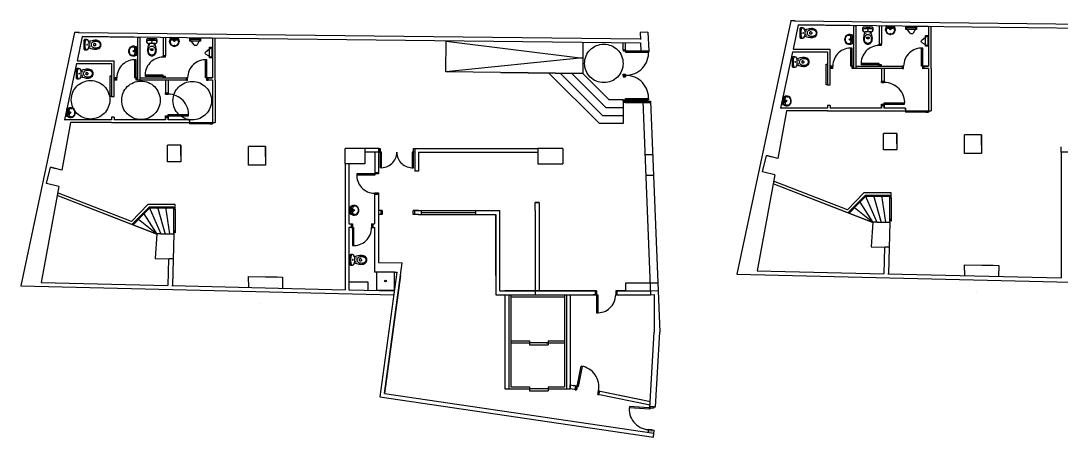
# Model space of a CAD drawing. Header units: millimetres. Extents: x 7 to 259, y -45 to 103.
# Drawn here: x 213.54 to 218.61, y 88.51 to 90.54 of the extents above; entities that cross this region are included whole.
import ezdxf

# ---------------------------------------------------------------- set-up
doc = ezdxf.new("R2010")
doc.units = ezdxf.units.MM
doc.linetypes.add('CENTRO', pattern=[50.8, 31.75, -6.35, 6.35, -6.35])
for name, color, linetype in [('eixos centradors', 40, 'CENTRO'), ('estructura', 5, 'Continuous'), ('OFICINES', 6, 'Continuous'), ('portes', 4, 'Continuous')]:
    doc.layers.add(name, color=color, linetype=linetype)

# ---------------------------------------------------------------- blocks, each defined once
blk = doc.blocks.new('VI-IN')
for p, q in [((-0.048, -0.423), (-0.048, -0.403)), ((0, -0.04), (-0.011, -0.04)), ((0, -0.04), (0.011, -0.04)), ((0.048, -0.423), (0.048, -0.403))]:
    blk.add_line(p, q)
blk.add_lwpolyline([(-0.163, -0.358, -0.0164), (-0.122, -0.18, -0.014244), (-0.146, -0.175, -0.379899), (-0.203, -0.112), (-0.203, -0.04, -0.414214), (-0.163, 0), (0, 0), (0.163, 0, -0.414214), (0.203, -0.04), (0.203, -0.112, -0.379899), (0.146, -0.175, -0.014244), (0.122, -0.18, -0.0164), (0.163, -0.358, -0.034533), (0.175, -0.44, -0.180901), (0.118, -0.613, -0.210568), (0, -0.665, -0.210568), (-0.118, -0.613, -0.180901), (-0.175, -0.44, -0.034533)], format="xyb", close=True)
for centre, radius in [((-0.08, -0.24), 0.0075), ((0, -0.122), 0.0135), ((0, -0.122), 0.0135), ((0.08, -0.24), 0.0075)]:
    blk.add_circle(centre, radius)
for centre, radius, start, end in [((-0.139, -0.089), 0.04, 96.2719, 180), ((-0.14, -0.096), 0.04, 96.2141, 169.7572), ((0, -1.201), 1.154, 90.0008, 97.203), ((0, -1.197), 1.157, 90.0008, 97.1409), ((0.112, -0.468), 0.25, 152.5973, 168.3805), ((0, 1.219), 1.404, 264.9986, 270), ((-0.007, -0.406), 0.116, 96.2419, 152.5973), ((-0.033, -0.403), 0.015, 96.6492, 180), ((0, -0.686), 0.3, 90, 96.6492), ((0, -0.47), 0.18, 90, 96.2419), ((0, -1.197), 1.157, 82.8591, 89.9992), ((0, -1.201), 1.154, 82.797, 89.9992), ((0, 1.219), 1.404, 270, 275.0014), ((0, -0.47), 0.18, 83.7581, 90), ((0, -0.686), 0.3, 83.3508, 90), ((0.007, -0.406), 0.116, 27.4027, 83.7581), ((0.033, -0.403), 0.015, 0, 83.3508), ((-0.112, -0.468), 0.25, 11.6195, 27.4027), ((0.139, -0.089), 0.04, 0, 83.7281), ((0.14, -0.096), 0.04, 10.2428, 83.7859), ((0.079, -0.461), 0.216, 168.3805, 209.1161), ((0, -0.505), 0.126, 209.1161, 270), ((-0.018, -0.423), 0.03, 180, 233.1301), ((0, -0.399), 0.06, 233.1301, 270), ((0, -0.399), 0.06, 270, 306.8699), ((0, -0.505), 0.126, 270, 330.8839), ((0.018, -0.423), 0.03, 306.8699, 0), ((-0.079, -0.461), 0.216, 330.8839, 11.6195)]:
    blk.add_arc(centre, radius, start, end)
blk = doc.blocks.new('Vic-WC')
at = {"xscale": -1}
blk.add_blockref('VI-IN', (0, 0), dxfattribs=at)

msp = doc.modelspace()

# ---------------------------------------------------------------- linework, layer by layer
at = {"color": 6}
for p, q in [((217.7632, 90.5175), (217.781, 90.5175)), ((217.7632, 90.5175), (217.7987, 90.5175)), ((217.7712, 90.5061), (217.7693, 90.5061)), ((217.781, 90.5151), (217.7695, 90.5151)), ((217.781, 90.5061), (217.7712, 90.5061)), ((217.781, 90.5151), (217.7924, 90.5151)), ((217.781, 90.5061), (217.7907, 90.5061)), ((217.7907, 90.5061), (217.7926, 90.5061)), ((214.2727, 90.4606), (214.2904, 90.4606)), ((214.2727, 90.4606), (214.3081, 90.4606)), ((214.2806, 90.4492), (214.2788, 90.4492)), ((214.2904, 90.4582), (214.2789, 90.4582)), ((214.2904, 90.4492), (214.2806, 90.4492)), ((214.2904, 90.4582), (214.3019, 90.4582)), ((214.2904, 90.4492), (214.3002, 90.4492)), ((214.3002, 90.4492), (214.302, 90.4492)), ((217.5879, 90.4612), (217.5879, 90.4631)), ((217.5879, 90.4514), (217.5879, 90.4612)), ((217.5879, 90.4514), (217.5879, 90.4417)), ((217.5879, 90.4417), (217.5879, 90.4398)), ((217.5969, 90.4514), (217.5969, 90.4629)), ((217.5969, 90.4514), (217.5969, 90.44)), ((217.5993, 90.4692), (217.5993, 90.4514)), ((217.5993, 90.4692), (217.5993, 90.4337)), ((214.0974, 90.4043), (214.0974, 90.4062)), ((214.0974, 90.3946), (214.0974, 90.4043)), ((214.0974, 90.3946), (214.0974, 90.3848)), ((214.0974, 90.3848), (214.0974, 90.3829)), ((214.1063, 90.3946), (214.1063, 90.406)), ((214.1063, 90.3946), (214.1063, 90.3831)), ((214.1088, 90.4123), (214.1088, 90.3946)), ((214.1088, 90.4123), (214.1088, 90.3768)), ((217.2556, 90.1348), (217.257, 90.1703)), ((217.2556, 90.1348), (217.2563, 90.1526)), ((217.2587, 90.1525), (217.2582, 90.141)), ((217.2587, 90.1525), (217.2592, 90.1639)), ((217.2673, 90.1423), (217.2672, 90.1405)), ((217.2677, 90.1521), (217.2673, 90.1423)), ((217.2677, 90.1521), (217.2681, 90.1619)), ((217.2681, 90.1619), (217.2681, 90.1637)), ((213.765, 90.078), (213.7664, 90.1134)), ((213.765, 90.078), (213.7657, 90.0957)), ((213.7681, 90.0956), (213.7677, 90.0841)), ((213.7681, 90.0956), (213.7686, 90.1071)), ((213.7767, 90.0855), (213.7766, 90.0836)), ((213.7771, 90.0952), (213.7767, 90.0855)), ((213.7771, 90.0952), (213.7775, 90.105)), ((213.7775, 90.105), (213.7776, 90.1069)), ((215.1473, 89.6025), (215.1488, 89.638)), ((215.1473, 89.6025), (215.1481, 89.6203)), ((215.1505, 89.6202), (215.15, 89.6087)), ((215.1505, 89.6202), (215.1509, 89.6316)), ((215.1594, 89.6198), (215.1598, 89.6296)), ((215.1598, 89.6296), (215.1599, 89.6314)), ((215.1594, 89.6198), (215.159, 89.61)), ((215.159, 89.61), (215.159, 89.6082))]:
    msp.add_line(p, q, dxfattribs=at)
for centre, radius in [((217.7725, 90.5102), 0.00161), ((217.781, 90.5014), 0.00322), ((217.781, 90.5014), 0.00211), ((217.781, 90.5107), 0.00161), ((217.7894, 90.5102), 0.00161), ((214.2819, 90.4534), 0.00161), ((214.2904, 90.4445), 0.00322), ((214.2904, 90.4445), 0.00211), ((214.2904, 90.4539), 0.00161), ((214.2988, 90.4534), 0.00161), ((217.5832, 90.4514), 0.00322), ((217.5832, 90.4514), 0.00211), ((217.5921, 90.4599), 0.00161), ((217.5921, 90.443), 0.00161), ((217.5926, 90.4514), 0.00161), ((214.0927, 90.3946), 0.00322), ((214.0927, 90.3946), 0.00211), ((214.1015, 90.403), 0.00161), ((214.1015, 90.3861), 0.00161), ((214.102, 90.3946), 0.00161), ((217.263, 90.1523), 0.00161), ((217.2632, 90.1438), 0.00161), ((217.2639, 90.1607), 0.00161), ((217.2724, 90.1519), 0.00322), ((217.2724, 90.1519), 0.00211), ((213.7725, 90.0954), 0.00161), ((213.7726, 90.087), 0.00161), ((213.7733, 90.1038), 0.00161), ((213.7818, 90.095), 0.00322), ((213.7818, 90.095), 0.00211), ((215.1548, 89.62), 0.00161), ((215.1557, 89.6284), 0.00161), ((215.1641, 89.6196), 0.00322), ((215.1641, 89.6196), 0.00211), ((215.155, 89.6115), 0.00161)]:
    msp.add_circle(centre, radius, dxfattribs=at)
for centre, radius, start, end in [((217.7646, 90.4969), 0.0382, 9.9338, 9.9338), ((217.5787, 90.4678), 0.0382, 279.9338, 279.9338), ((217.7798, 90.4981), 0.0226, 174.8129, 186.5806), ((217.7973, 90.4969), 0.0401, 171.9611, 175.3079), ((217.7796, 90.4986), 0.0225, 187.8325, 262.7669), ((217.7982, 90.4969), 0.041, 150.4514, 172.1359), ((217.7798, 90.4981), 0.0207, 174.8129, 186.5806), ((217.7973, 90.4969), 0.0382, 171.8597, 175.3079), ((217.7796, 90.4986), 0.0205, 187.8325, 262.7669), ((217.7785, 90.4987), 0.0194, 143.508, 169.4742), ((217.7721, 90.4949), 0.0122, 129.1375, 203.4893), ((217.7632, 90.5167), 0.000804, 90, 150.4514), ((217.7845, 90.4949), 0.0264, 135.309, 144.5281), ((217.7696, 90.4977), 0.00841, 92.1402, 128.2338), ((217.7695, 90.5098), 0.00533, 90, 135.309), ((217.7823, 90.4986), 0.0205, 277.2331, 352.1675), ((217.7823, 90.4986), 0.0225, 277.2331, 352.1675), ((217.7924, 90.5098), 0.00533, 44.691, 90), ((217.7923, 90.4977), 0.00841, 51.7662, 87.8598), ((217.7775, 90.4949), 0.0264, 35.4719, 44.691), ((217.7898, 90.4949), 0.0122, 336.5107, 50.8625), ((217.7987, 90.5167), 0.000804, 29.5486, 90), ((217.7834, 90.4987), 0.0194, 10.5258, 36.492), ((217.7637, 90.4969), 0.041, 7.8641, 29.5486), ((217.7646, 90.4969), 0.0382, 4.6921, 8.1403), ((217.7821, 90.4981), 0.0207, 353.4194, 5.1871), ((217.7646, 90.4969), 0.0401, 4.6921, 8.0389), ((217.7821, 90.4981), 0.0226, 353.4194, 5.1871), ((214.0881, 90.4109), 0.0382, 279.9338, 279.9338), ((214.274, 90.44), 0.0382, 9.9338, 9.9338), ((214.2893, 90.4412), 0.0226, 174.8129, 186.5806), ((214.3067, 90.44), 0.0401, 171.9611, 175.3079), ((214.289, 90.4417), 0.0225, 187.8325, 262.7669), ((214.3076, 90.44), 0.041, 150.4514, 172.1359), ((214.2893, 90.4412), 0.0207, 174.8129, 186.5806), ((214.3067, 90.44), 0.0382, 171.8597, 175.3079), ((214.289, 90.4417), 0.0205, 187.8325, 262.7669), ((214.288, 90.4419), 0.0194, 143.508, 169.4742), ((214.2815, 90.438), 0.0122, 129.1375, 203.4893), ((214.2727, 90.4598), 0.000804, 90, 150.4514), ((214.2939, 90.4381), 0.0264, 135.309, 144.5281), ((214.2791, 90.4408), 0.00841, 92.1402, 128.2338), ((214.2789, 90.4529), 0.00533, 90, 135.309), ((214.2917, 90.4417), 0.0205, 277.2331, 352.1675), ((214.2917, 90.4417), 0.0225, 277.2331, 352.1675), ((214.3019, 90.4529), 0.00533, 44.691, 90), ((214.3017, 90.4408), 0.00841, 51.7662, 87.8598), ((214.2869, 90.4381), 0.0264, 35.4719, 44.691), ((214.2992, 90.438), 0.0122, 336.5107, 50.8625), ((214.3081, 90.4598), 0.000804, 29.5486, 90), ((214.2928, 90.4419), 0.0194, 10.5258, 36.492), ((214.2731, 90.44), 0.041, 7.8641, 29.5486), ((214.274, 90.44), 0.0382, 4.6921, 8.1403), ((214.2915, 90.4412), 0.0207, 353.4194, 5.1871), ((214.274, 90.44), 0.0401, 4.6921, 8.0389), ((214.2915, 90.4412), 0.0226, 353.4194, 5.1871), ((217.5911, 90.4514), 0.0332, 172.7803, 180), ((217.5911, 90.4514), 0.0332, 180, 187.2197), ((217.5804, 90.4528), 0.0225, 97.8325, 172.7669), ((217.5804, 90.4501), 0.0225, 187.2331, 262.1675), ((217.5911, 90.4514), 0.0313, 172.7803, 187.2197), ((217.5804, 90.4528), 0.0205, 97.8325, 172.7669), ((217.5804, 90.4501), 0.0205, 187.2331, 262.1675), ((217.5767, 90.4603), 0.0122, 39.1375, 113.4893), ((217.5767, 90.4426), 0.0122, 246.5107, 320.8625), ((217.5799, 90.4526), 0.0226, 84.8129, 96.5806), ((217.5799, 90.4526), 0.0207, 84.8129, 96.5806), ((217.5787, 90.4351), 0.0382, 81.8597, 85.3079), ((217.5787, 90.4351), 0.0401, 81.9611, 85.3079), ((217.5806, 90.4539), 0.0194, 53.508, 79.4742), ((217.5806, 90.449), 0.0194, 280.5258, 306.492), ((217.5787, 90.4342), 0.041, 60.4514, 82.1359), ((217.5787, 90.4687), 0.041, 277.8641, 299.5486), ((217.5795, 90.4628), 0.00841, 2.1402, 38.2338), ((217.5795, 90.4401), 0.00841, 321.7662, 357.8598), ((217.5768, 90.4479), 0.0264, 45.309, 54.5281), ((217.5768, 90.4549), 0.0264, 305.4719, 314.691), ((217.5916, 90.4629), 0.00533, 0, 45.309), ((217.5916, 90.44), 0.00533, 314.691, 0), ((217.5985, 90.4692), 0.000804, 0, 60.4514), ((217.5985, 90.4337), 0.000804, 299.5486, 0), ((217.781, 90.5092), 0.0332, 262.7803, 270), ((217.781, 90.5092), 0.0313, 262.7803, 277.2197), ((217.781, 90.5092), 0.0332, 270, 277.2197), ((214.1005, 90.3946), 0.0332, 172.7803, 180), ((214.1005, 90.3946), 0.0332, 180, 187.2197), ((214.0898, 90.3959), 0.0225, 97.8325, 172.7669), ((214.0898, 90.3932), 0.0225, 187.2331, 262.1675), ((214.1005, 90.3946), 0.0313, 172.7803, 187.2197), ((214.0898, 90.3959), 0.0205, 97.8325, 172.7669), ((214.0898, 90.3932), 0.0205, 187.2331, 262.1675), ((214.0861, 90.4034), 0.0122, 39.1375, 113.4893), ((214.0894, 90.3957), 0.0226, 84.8129, 96.5806), ((214.0894, 90.3957), 0.0207, 84.8129, 96.5806), ((214.0881, 90.3782), 0.0382, 81.8597, 85.3079), ((214.0881, 90.3782), 0.0401, 81.9611, 85.3079), ((214.09, 90.397), 0.0194, 53.508, 79.4742), ((214.0881, 90.3773), 0.041, 60.4514, 82.1359), ((214.089, 90.4059), 0.00841, 2.1402, 38.2338), ((214.089, 90.3832), 0.00841, 321.7662, 357.8598), ((214.0862, 90.3911), 0.0264, 45.309, 54.5281), ((214.101, 90.406), 0.00533, 0, 45.309), ((214.101, 90.3831), 0.00533, 314.691, 0), ((214.108, 90.4123), 0.000804, 0, 60.4514), ((214.2904, 90.4524), 0.0332, 262.7803, 270), ((214.2904, 90.4524), 0.0313, 262.7803, 277.2197), ((214.2904, 90.4524), 0.0332, 270, 277.2197), ((217.5799, 90.4503), 0.0226, 263.4194, 275.1871), ((217.5799, 90.4503), 0.0207, 263.4194, 275.1871), ((217.5787, 90.4678), 0.0382, 274.6921, 278.1403), ((217.5787, 90.4678), 0.0401, 274.6921, 278.0389), ((214.0861, 90.3857), 0.0122, 246.5107, 320.8625), ((214.0894, 90.3934), 0.0226, 263.4194, 275.1871), ((214.0894, 90.3934), 0.0207, 263.4194, 275.1871), ((214.0881, 90.4109), 0.0382, 274.6921, 278.1403), ((214.0881, 90.4109), 0.0401, 274.6921, 278.0389), ((214.09, 90.3921), 0.0194, 280.5258, 306.492), ((214.0881, 90.4118), 0.041, 277.8641, 299.5486), ((214.0862, 90.3981), 0.0264, 305.4719, 314.691), ((214.108, 90.3768), 0.000804, 299.5486, 0), ((217.2763, 90.1354), 0.0382, 97.6416, 97.6416), ((217.2564, 90.1348), 0.000804, 177.7078, 238.1592), ((217.2776, 90.169), 0.041, 238.1592, 259.8437), ((217.2578, 90.1702), 0.000804, 117.2564, 177.7078), ((217.2762, 90.1345), 0.041, 95.5719, 117.2564), ((217.2636, 90.1408), 0.00533, 177.7078, 223.0168), ((217.2645, 90.1637), 0.00533, 132.3988, 177.7078), ((217.279, 90.1552), 0.0264, 223.0168, 232.2359), ((217.2787, 90.1481), 0.0264, 123.1796, 132.3988), ((217.2749, 90.1494), 0.0194, 231.2157, 257.182), ((217.2751, 90.1542), 0.0194, 98.2336, 124.1998), ((217.2756, 90.1404), 0.00841, 179.848, 215.9415), ((217.2765, 90.1631), 0.00841, 139.474, 175.5675), ((217.2785, 90.1428), 0.0122, 216.8453, 291.1971), ((217.2792, 90.1605), 0.0122, 64.2185, 138.5702), ((217.2776, 90.1681), 0.0401, 259.6689, 263.0156), ((217.2776, 90.1681), 0.0382, 259.5675, 263.0156), ((217.2763, 90.1354), 0.0401, 92.3999, 95.7467), ((217.2763, 90.1354), 0.0382, 92.3999, 95.848), ((217.2756, 90.1506), 0.0226, 262.5207, 274.2884), ((217.2756, 90.1506), 0.0207, 262.5207, 274.2884), ((217.2757, 90.1529), 0.0226, 81.1272, 92.8948), ((217.2757, 90.1529), 0.0207, 81.1272, 92.8948), ((217.2751, 90.1505), 0.0205, 275.5403, 350.4747), ((217.2751, 90.1505), 0.0225, 275.5403, 350.4747), ((217.2752, 90.1531), 0.0205, 4.9409, 79.8753), ((217.2752, 90.1531), 0.0225, 4.9409, 79.8753), ((217.2645, 90.1522), 0.0313, 350.4881, 4.9275), ((217.2645, 90.1522), 0.0332, 350.4881, 357.7078), ((217.2645, 90.1522), 0.0332, 357.7078, 4.9275), ((213.7857, 90.0785), 0.0382, 97.6416, 97.6416), ((213.7658, 90.0779), 0.000804, 177.7078, 238.1592), ((213.787, 90.1121), 0.041, 238.1592, 259.8437), ((213.7672, 90.1134), 0.000804, 117.2564, 177.7078), ((213.7856, 90.0776), 0.041, 95.5719, 117.2564), ((213.773, 90.0839), 0.00533, 177.7078, 223.0168), ((213.7739, 90.1068), 0.00533, 132.3988, 177.7078), ((213.7884, 90.0983), 0.0264, 223.0168, 232.2359), ((213.7881, 90.0913), 0.0264, 123.1796, 132.3988), ((213.7844, 90.0925), 0.0194, 231.2157, 257.182), ((213.7846, 90.0973), 0.0194, 98.2336, 124.1998), ((213.785, 90.0836), 0.00841, 179.848, 215.9415), ((213.7859, 90.1062), 0.00841, 139.474, 175.5675), ((213.788, 90.0859), 0.0122, 216.8453, 291.1971), ((213.7887, 90.1036), 0.0122, 64.2185, 138.5702), ((213.7857, 90.0785), 0.0401, 92.3999, 95.7467), ((213.7857, 90.0785), 0.0382, 92.3999, 95.848), ((213.7852, 90.096), 0.0226, 81.1272, 92.8948), ((213.7852, 90.096), 0.0207, 81.1272, 92.8948), ((213.7846, 90.0936), 0.0205, 275.5403, 350.4747), ((213.7846, 90.0936), 0.0225, 275.5403, 350.4747), ((213.7847, 90.0963), 0.0205, 4.9409, 79.8753), ((213.7847, 90.0963), 0.0225, 4.9409, 79.8753), ((213.774, 90.0954), 0.0313, 350.4881, 4.9275), ((213.774, 90.0954), 0.0332, 350.4881, 357.7078), ((213.774, 90.0954), 0.0332, 357.7078, 4.9275), ((213.787, 90.1112), 0.0401, 259.6689, 263.0156), ((213.787, 90.1112), 0.0382, 259.5675, 263.0156), ((213.7851, 90.0938), 0.0226, 262.5207, 274.2884), ((213.7851, 90.0938), 0.0207, 262.5207, 274.2884), ((215.168, 89.6031), 0.0382, 97.6416, 97.6416), ((215.1496, 89.6379), 0.000804, 117.2564, 177.7078), ((215.168, 89.6022), 0.041, 95.5719, 117.2564), ((215.1563, 89.6314), 0.00533, 132.3988, 177.7078), ((215.1705, 89.6158), 0.0264, 123.1796, 132.3988), ((215.1669, 89.6219), 0.0194, 98.2336, 124.1998), ((215.1683, 89.6308), 0.00841, 139.474, 175.5675), ((215.171, 89.6282), 0.0122, 64.2185, 138.5702), ((215.168, 89.6031), 0.0401, 92.3999, 95.7467), ((215.168, 89.6031), 0.0382, 92.3999, 95.848), ((215.1675, 89.6206), 0.0226, 81.1272, 92.8948), ((215.1675, 89.6206), 0.0207, 81.1272, 92.8948), ((215.167, 89.6208), 0.0205, 4.9409, 79.8753), ((215.167, 89.6208), 0.0225, 4.9409, 79.8753), ((215.1563, 89.6199), 0.0313, 350.4881, 4.9275), ((215.1563, 89.6199), 0.0332, 357.7078, 4.9275), ((215.1482, 89.6025), 0.000804, 177.7078, 238.1592), ((215.1694, 89.6367), 0.041, 238.1592, 259.8437), ((215.1553, 89.6085), 0.00533, 177.7078, 223.0168), ((215.1707, 89.6229), 0.0264, 223.0168, 232.2359), ((215.1667, 89.6171), 0.0194, 231.2157, 257.182), ((215.1674, 89.6081), 0.00841, 179.848, 215.9415), ((215.1703, 89.6105), 0.0122, 216.8453, 291.1971), ((215.1693, 89.6358), 0.0401, 259.6689, 263.0156), ((215.1693, 89.6358), 0.0382, 259.5675, 263.0156), ((215.1674, 89.6183), 0.0226, 262.5207, 274.2884), ((215.1674, 89.6183), 0.0207, 262.5207, 274.2884), ((215.1669, 89.6182), 0.0205, 275.5403, 350.4747), ((215.1669, 89.6182), 0.0225, 275.5403, 350.4747), ((215.1563, 89.6199), 0.0332, 350.4881, 357.7078)]:
    msp.add_arc(centre, radius, start, end, dxfattribs=at)
at = {"color": 6, "linetype": 'ByBlock'}
for p in [(217.7572, 90.4983), (217.7599, 90.4951), (217.7712, 90.5061), (217.7788, 90.5014), (217.7799, 90.5098), (217.782, 90.5119), (217.7831, 90.5014), (217.802, 90.4953), (217.8047, 90.4979), (214.2666, 90.4415), (214.2694, 90.4382), (214.2806, 90.4492), (214.2883, 90.4445), (214.2894, 90.453), (214.2914, 90.455), (214.2925, 90.4445), (214.3114, 90.4384), (214.3142, 90.4411), (217.5598, 90.4514), (217.5769, 90.4725), (217.5802, 90.4752), (217.5832, 90.4535), (217.5832, 90.4493), (217.5879, 90.4612), (217.5917, 90.4525), (217.5937, 90.4504), (217.781, 90.478), (214.0692, 90.3946), (214.0863, 90.4156), (214.0896, 90.4183), (214.0927, 90.3967), (214.0927, 90.3925), (214.0974, 90.4043), (214.1011, 90.3956), (214.1031, 90.3935), (214.2904, 90.4211), (217.5771, 90.4304), (217.5797, 90.4277), (214.0866, 90.3736), (214.0892, 90.3708), (217.262, 90.1534), (217.2639, 90.1512), (217.2673, 90.1423), (217.2723, 90.1498), (217.2724, 90.154), (217.2745, 90.128), (217.2768, 90.1755), (217.2779, 90.1307), (217.2793, 90.1726), (217.2958, 90.151), (213.7714, 90.0965), (213.7733, 90.0943), (213.7767, 90.0855), (213.7817, 90.0929), (213.7819, 90.0971), (213.7862, 90.1186), (213.7887, 90.1158), (213.8052, 90.0941), (213.7839, 90.0712), (213.7873, 90.0738), (215.1537, 89.6211), (215.1642, 89.6217), (215.1686, 89.6432), (215.1711, 89.6403), (215.1557, 89.6189), (215.159, 89.61), (215.164, 89.6175), (215.1663, 89.5957), (215.1696, 89.5984), (215.1876, 89.6187)]:
    msp.add_point(p, dxfattribs=at)
at = {"layer": 'eixos centradors'}
for centre in [(216.3839, 90.3347), (213.8816, 90.1576), (214.1272, 90.1551), (214.3773, 90.1533)]:
    msp.add_circle(centre, 0.0938, dxfattribs=at)
at = {"layer": 'estructura'}
for p, q in [((217.2948, 90.542), (217.0322, 89.3086)), ((217.3168, 90.5412), (217.2946, 90.5412)), ((217.3135, 90.5413), (220.0525, 90.5107)), ((213.8042, 90.4851), (213.5417, 89.2517)), ((213.8262, 90.4844), (213.8041, 90.4844)), ((213.8229, 90.4844), (216.5619, 90.4538)), ((216.599, 90.4862), (216.5607, 90.4847)), ((216.5607, 90.4847), (216.562, 90.4515)), ((216.599, 90.4862), (216.6026, 90.3951)), ((217.3318, 90.5223), (217.3065, 90.4033)), ((217.9668, 90.5152), (217.3318, 90.5223)), ((217.3318, 90.5223), (217.6006, 90.5193)), ((217.6006, 90.5193), (217.6131, 90.5193)), ((217.6006, 90.5193), (217.6006, 90.5193)), ((217.6006, 90.5193), (217.6131, 90.5193)), ((217.6006, 90.5193), (217.6006, 90.3092)), ((217.6131, 90.5193), (217.6131, 90.3092)), ((217.6131, 90.5192), (217.6131, 90.3217)), ((217.7256, 90.5179), (217.7256, 90.428)), ((217.7381, 90.5178), (217.7381, 90.428)), ((217.9054, 90.5159), (220.0533, 90.4919)), ((217.9668, 90.5152), (217.9668, 90.3217)), ((217.9793, 90.3092), (217.9793, 90.5151)), ((213.8413, 90.4655), (213.8159, 90.3465)), ((214.4763, 90.4583), (213.8413, 90.4655)), ((213.8413, 90.4655), (214.11, 90.4624)), ((214.11, 90.4624), (214.1225, 90.4624)), ((214.11, 90.4624), (214.11, 90.4624)), ((214.11, 90.4624), (214.1225, 90.4624)), ((214.11, 90.4624), (214.11, 90.2523)), ((214.1225, 90.4624), (214.1225, 90.2523)), ((214.1225, 90.4623), (214.1225, 90.2648)), ((214.235, 90.461), (214.235, 90.3711)), ((214.2475, 90.4609), (214.2475, 90.3711)), ((214.4149, 90.459), (216.5627, 90.435)), ((214.4763, 90.4583), (214.4763, 90.2648)), ((214.4888, 90.2523), (214.4888, 90.4582)), ((215.6143, 90.2933), (215.616, 90.4433)), ((215.616, 90.4433), (216.2818, 90.3609)), ((216.2818, 90.4366), (216.2818, 90.2859)), ((216.2818, 90.4359), (216.2818, 90.2859)), ((216.4776, 90.4014), (216.4776, 90.4337)), ((216.4901, 90.4014), (216.4901, 90.4336)), ((216.5627, 90.435), (216.5643, 90.3951)), ((216.4776, 90.4014), (216.4901, 90.4014)), ((216.5643, 90.3951), (216.6026, 90.3951)), ((217.3038, 90.3908), (217.2455, 90.1167)), ((217.3038, 90.3908), (217.4741, 90.3908)), ((217.3065, 90.4033), (217.4866, 90.4033)), ((217.4741, 90.3908), (217.4741, 90.2303)), ((217.4866, 90.2303), (217.4866, 90.4033)), ((213.8133, 90.334), (213.7549, 90.0598)), ((213.8133, 90.334), (213.9835, 90.334)), ((213.8159, 90.3465), (213.996, 90.3465)), ((213.9835, 90.334), (213.9835, 90.1734)), ((213.996, 90.1734), (213.996, 90.3465)), ((216.2818, 90.3612), (215.6143, 90.2933)), ((216.2818, 90.2859), (215.6143, 90.2933)), ((215.8824, 90.2903), (216.2818, 90.2859)), ((216.3627, 90.0414), (216.1151, 90.2877)), ((216.3787, 90.0801), (216.1706, 90.2871)), ((216.3947, 90.1189), (216.2262, 90.2865)), ((216.4107, 90.1576), (216.2818, 90.2859)), ((217.4943, 90.322), (217.4866, 90.322)), ((217.4943, 90.3092), (217.4866, 90.3092)), ((217.8455, 90.3092), (217.6006, 90.3092)), ((217.6131, 90.3217), (217.8455, 90.3217)), ((217.7506, 90.3092), (217.7381, 90.3092)), ((217.7381, 90.3092), (217.7381, 90.242)), ((217.7506, 90.3092), (217.7506, 90.242)), ((217.9456, 90.3217), (217.9668, 90.3217)), ((217.9668, 90.3217), (217.9456, 90.3217)), ((217.9668, 90.3092), (217.9456, 90.3092)), ((217.9668, 90.3092), (217.9668, 90.242)), ((217.9793, 90.3092), (217.9793, 90.1042)), ((214.0037, 90.2651), (213.996, 90.2651)), ((214.0037, 90.2523), (213.996, 90.2523)), ((214.355, 90.2523), (214.11, 90.2523)), ((214.1225, 90.2648), (214.355, 90.2648)), ((214.26, 90.2523), (214.2475, 90.2523)), ((214.2475, 90.2523), (214.2475, 90.1851)), ((214.26, 90.2523), (214.26, 90.1851)), ((214.455, 90.2648), (214.4763, 90.2648)), ((214.4763, 90.2648), (214.455, 90.2648)), ((214.4763, 90.2523), (214.455, 90.2523)), ((214.4763, 90.2523), (214.4763, 90.1851)), ((214.4888, 90.2523), (214.4888, 90.0473)), ((217.4741, 90.2303), (217.4866, 90.2303)), ((217.9668, 90.242), (217.9668, 90.1042)), ((214.4763, 90.1851), (214.4763, 90.0473)), ((213.9835, 90.1734), (213.996, 90.1734)), ((216.3833, 90.1301), (216.3833, 90.1301)), ((216.4776, 90.1576), (216.4107, 90.1576)), ((216.4776, 90.1576), (216.4776, 90.1189)), ((216.4776, 90.1514), (216.4901, 90.1514)), ((216.4776, 90.1514), (216.4776, 90.1451)), ((216.4901, 90.1451), (216.4776, 90.1451)), ((216.4901, 90.1514), (216.6122, 90.1514)), ((216.4901, 90.1451), (216.6122, 90.1451)), ((216.5738, 90.1514), (216.6109, 89.2081)), ((216.6122, 90.1514), (216.6565, 89.0258)), ((217.4741, 90.1303), (217.4741, 90.1167)), ((217.4866, 90.1303), (217.4741, 90.1303)), ((217.4866, 90.1303), (217.4866, 90.1167)), ((217.7381, 90.1357), (217.7381, 90.1167)), ((217.7381, 90.1167), (217.7381, 90.1357)), ((217.7381, 90.1295), (217.7506, 90.1295)), ((217.7506, 90.1167), (217.7506, 90.142)), ((217.7506, 90.1357), (217.7506, 90.1167)), ((214.2475, 90.0788), (214.2475, 90.0598)), ((214.2475, 90.0598), (214.2475, 90.0788)), ((214.26, 90.0598), (214.26, 90.0851)), ((214.26, 90.0788), (214.26, 90.0598)), ((216.4776, 90.0801), (216.3787, 90.0801)), ((216.4776, 90.1189), (216.3947, 90.1189)), ((216.4776, 90.1189), (216.4776, 90.0801)), ((216.4776, 90.0801), (216.4776, 90.0414)), ((217.2747, 90.1042), (217.2319, 89.8724)), ((217.2747, 90.1042), (217.2319, 89.8724)), ((217.4741, 90.1167), (217.2428, 90.1167)), ((217.4741, 90.1167), (217.2428, 90.1167)), ((217.4741, 90.1167), (217.2455, 90.1167)), ((217.4741, 90.1042), (217.2747, 90.1042)), ((217.4741, 90.1042), (217.9793, 90.1042)), ((217.7381, 90.1167), (217.4866, 90.1167)), ((217.8543, 90.1167), (217.7506, 90.1167)), ((217.8543, 90.1167), (217.8543, 90.1042)), ((213.7842, 90.0473), (213.7414, 89.8155)), ((213.7842, 90.0473), (213.7414, 89.8155)), ((213.9835, 90.0598), (213.7523, 90.0598)), ((213.9835, 90.0598), (213.7523, 90.0598)), ((213.9835, 90.0598), (213.7549, 90.0598)), ((213.9835, 90.0473), (213.7842, 90.0473)), ((213.9835, 90.0734), (213.9835, 90.0598)), ((213.996, 90.0734), (213.9835, 90.0734)), ((213.9835, 90.0473), (214.4888, 90.0473)), ((213.996, 90.0734), (213.996, 90.0598)), ((214.2475, 90.0598), (213.996, 90.0598)), ((214.2475, 90.0726), (214.26, 90.0726)), ((214.3638, 90.0598), (214.26, 90.0598)), ((214.3638, 90.0598), (214.3638, 90.0473)), ((216.4776, 90.0414), (216.3627, 90.0414)), ((217.8124, 89.993), (217.7474, 89.993)), ((217.7474, 89.913), (217.7474, 89.993)), ((217.8124, 89.943), (217.8124, 89.993)), ((217.8124, 89.993), (217.8124, 89.913)), ((217.8124, 89.9864), (217.8124, 89.913)), ((218.1424, 89.8964), (218.1424, 89.9864)), ((218.1756, 89.9864), (218.1424, 89.9864)), ((218.2256, 89.9864), (218.1756, 89.9864)), ((218.2256, 89.9864), (218.2251, 89.8964)), ((218.2256, 89.9364), (218.2256, 89.9864)), ((218.2256, 89.9864), (218.2256, 89.8964)), ((214.3219, 89.9361), (214.2569, 89.9361)), ((214.2569, 89.8561), (214.2569, 89.9361)), ((214.3219, 89.8861), (214.3219, 89.9361)), ((214.3219, 89.9361), (214.3219, 89.8561)), ((214.3219, 89.9296), (214.3219, 89.8561)), ((214.6519, 89.8396), (214.6519, 89.9296)), ((214.6851, 89.9296), (214.6519, 89.9296)), ((214.7351, 89.9296), (214.6851, 89.9296)), ((214.7351, 89.9296), (214.7345, 89.8396)), ((214.7351, 89.8796), (214.7351, 89.9296)), ((214.7351, 89.9296), (214.7351, 89.8396)), ((218.2256, 89.9364), (218.2256, 89.9364)), ((218.6135, 89.9025), (218.6135, 89.9278)), ((214.7351, 89.8796), (214.7351, 89.8796)), ((215.2871, 89.9206), (215.1231, 89.9206)), ((215.2182, 89.9206), (215.1231, 89.9206)), ((215.1231, 89.8709), (215.1231, 89.9206)), ((215.2182, 89.9206), (215.2182, 89.8709)), ((215.2182, 89.9206), (215.2182, 89.8456)), ((215.283, 89.9018), (215.2182, 89.9018)), ((215.2668, 89.9018), (215.2668, 89.8025)), ((215.2871, 89.9018), (215.2755, 89.9018)), ((215.2871, 89.9018), (215.2755, 89.9018)), ((215.2856, 89.9018), (215.2856, 89.8025)), ((215.2871, 89.9206), (215.2871, 89.9018)), ((215.2871, 89.9206), (215.2934, 89.9206)), ((215.2871, 89.9018), (215.2996, 89.9018)), ((215.4559, 89.9206), (216.0617, 89.9206)), ((215.4621, 89.9206), (215.4621, 89.8105)), ((215.4809, 89.9018), (216.0617, 89.9018)), ((215.4809, 89.9018), (215.4809, 89.8252)), ((215.4809, 89.9018), (215.4809, 89.8093)), ((216.1842, 89.9206), (216.0617, 89.9206)), ((216.0617, 89.9206), (216.0617, 89.8456)), ((216.1842, 89.9206), (216.1842, 89.8706)), ((216.1842, 89.9206), (216.1842, 89.8456)), ((216.6225, 89.8889), (216.5842, 89.8889)), ((217.1575, 89.8072), (217.1768, 89.8861)), ((217.1768, 89.8861), (217.1768, 89.8861)), ((217.1768, 89.8861), (217.2032, 89.8797)), ((217.2319, 89.8724), (217.1768, 89.8861)), ((217.8124, 89.913), (217.7474, 89.913)), ((218.2256, 89.8964), (218.1424, 89.8964)), ((218.6135, 89.9025), (218.6135, 89.2897)), ((218.7088, 89.9025), (218.6135, 89.9025)), ((213.667, 89.7503), (213.6862, 89.8293)), ((213.7414, 89.8155), (213.6862, 89.8293)), ((213.6862, 89.8292), (213.6862, 89.8292)), ((213.6862, 89.8292), (213.7126, 89.8228)), ((214.3219, 89.8561), (214.2569, 89.8561)), ((214.7351, 89.8396), (214.6519, 89.8396)), ((215.1229, 89.8456), (215.1229, 89.8709)), ((215.1229, 89.8456), (215.1229, 89.2328)), ((215.2182, 89.8456), (215.1229, 89.8456)), ((215.1416, 89.8456), (215.1416, 89.5733)), ((215.1416, 89.8456), (215.1416, 89.5545)), ((216.0617, 89.8456), (216.1842, 89.8456)), ((215.4809, 89.8105), (215.4621, 89.8105)), ((216.6278, 89.789), (216.5894, 89.789)), ((217.2171, 89.7923), (217.1308, 89.3249)), ((217.2171, 89.7923), (217.1575, 89.8072)), ((217.2171, 89.7923), (217.2141, 89.776)), ((213.7266, 89.7354), (213.6402, 89.268)), ((213.7266, 89.7354), (213.667, 89.7503)), ((213.7266, 89.7354), (213.7236, 89.7191)), ((217.6937, 89.5603), (217.209, 89.7481)), ((217.6949, 89.56), (217.2102, 89.7478)), ((217.5717, 89.6223), (217.2115, 89.7619)), ((214.2031, 89.5034), (213.7184, 89.6912)), ((214.2043, 89.5031), (213.7197, 89.691)), ((214.0811, 89.5655), (213.721, 89.705)), ((215.2666, 89.7039), (215.2666, 89.5536)), ((215.2854, 89.7039), (215.2854, 89.3651)), ((217.6519, 89.7043), (217.5717, 89.6223)), ((217.5742, 89.6065), (217.6581, 89.6917)), ((217.6575, 89.6911), (217.6257, 89.6593)), ((217.6598, 89.6859), (217.6326, 89.6583)), ((217.7841, 89.7043), (217.6519, 89.7043)), ((217.6575, 89.6911), (217.714, 89.5611)), ((217.7779, 89.6911), (217.6581, 89.6917)), ((217.7779, 89.6854), (217.6598, 89.6859)), ((217.738, 89.6913), (217.6981, 89.6913)), ((217.6981, 89.6913), (217.736, 89.5597)), ((217.7779, 89.6911), (217.738, 89.6913)), ((217.738, 89.6913), (217.7566, 89.5611)), ((217.7779, 89.5611), (217.7779, 89.6911)), ((217.7841, 89.6796), (217.7841, 89.7043)), ((214.1613, 89.6474), (214.0811, 89.5655)), ((214.0836, 89.5497), (214.1676, 89.6348)), ((214.167, 89.6342), (214.1352, 89.6024)), ((214.1692, 89.6291), (214.142, 89.6015)), ((214.2936, 89.6474), (214.1613, 89.6474)), ((214.167, 89.6342), (214.2235, 89.5042)), ((214.2873, 89.6342), (214.1676, 89.6348)), ((214.2873, 89.6285), (214.1692, 89.6291)), ((214.2474, 89.6344), (214.2076, 89.6344)), ((214.2076, 89.6344), (214.2454, 89.5029)), ((214.2873, 89.6342), (214.2474, 89.6344)), ((214.2474, 89.6344), (214.2661, 89.5042)), ((214.2873, 89.5042), (214.2873, 89.6342)), ((214.2936, 89.6227), (214.2936, 89.6474)), ((216.0491, 89.6181), (216.0491, 89.6574)), ((216.0491, 89.6574), (216.0679, 89.6574)), ((216.0679, 89.6568), (216.0491, 89.6568)), ((216.0679, 89.6574), (216.0679, 89.2268)), ((217.6326, 89.6583), (217.5797, 89.6047)), ((217.6949, 89.56), (217.6054, 89.6307)), ((217.6326, 89.6583), (217.6949, 89.56)), ((214.142, 89.6015), (214.0892, 89.5478)), ((214.2043, 89.5031), (214.1148, 89.5739)), ((214.142, 89.6015), (214.2043, 89.5031)), ((215.3041, 89.6181), (215.2856, 89.6181)), ((215.3041, 89.5993), (215.2856, 89.5993)), ((215.2978, 89.6184), (215.2978, 89.5993)), ((215.4809, 89.6181), (215.4541, 89.6181)), ((215.4809, 89.5993), (215.4541, 89.5993)), ((215.4603, 89.6181), (215.4941, 89.6181)), ((215.4809, 89.6181), (215.8766, 89.6181)), ((215.4809, 89.5993), (215.8579, 89.5993)), ((215.4941, 89.6181), (215.4941, 89.5993)), ((215.4941, 89.6181), (215.7591, 89.6181)), ((215.4996, 89.6181), (215.8766, 89.6181)), ((215.7591, 89.6181), (215.7591, 89.5993)), ((215.8579, 89.3018), (215.8579, 89.5993)), ((215.8579, 89.5993), (215.8579, 89.2081)), ((215.8766, 89.2268), (215.8766, 89.6181)), ((216.0491, 89.6181), (216.0491, 89.2081)), ((215.1416, 89.5536), (215.1579, 89.5536)), ((215.1579, 89.5348), (215.1416, 89.5348)), ((215.1416, 89.5348), (215.1416, 89.2323)), ((215.258, 89.5536), (215.2666, 89.5536)), ((215.258, 89.5348), (215.2666, 89.5348)), ((215.2666, 89.5348), (215.2666, 89.3185)), ((217.695, 89.5616), (217.6875, 89.4418)), ((217.714, 89.5611), (217.695, 89.5623)), ((217.714, 89.5611), (217.7779, 89.5611)), ((217.7779, 89.5611), (217.7719, 89.3096)), ((214.2044, 89.5047), (214.1969, 89.3849)), ((214.2235, 89.5042), (214.2045, 89.5054)), ((214.2235, 89.5042), (214.2873, 89.5042)), ((214.2873, 89.5042), (214.2813, 89.2528)), ((217.6875, 89.4418), (217.775, 89.4397)), ((217.7525, 89.4403), (217.7494, 89.3102)), ((217.775, 89.4397), (217.7562, 89.4397)), ((214.1969, 89.3849), (214.2844, 89.3829)), ((214.262, 89.3834), (214.2589, 89.2533)), ((214.2844, 89.3829), (214.2657, 89.3829)), ((215.2755, 89.3185), (215.2666, 89.3185)), ((215.2854, 89.3651), (215.4016, 89.3637)), ((215.3755, 89.3185), (215.2969, 88.7472)), ((215.314, 88.7272), (215.4016, 89.3637)), ((215.363, 89.3185), (215.3755, 89.3185)), ((217.1308, 89.3249), (217.7494, 89.3102)), ((218.1436, 89.3008), (218.1425, 89.3546)), ((218.1425, 89.3546), (218.2822, 89.3514)), ((218.1425, 89.3546), (218.3088, 89.3508)), ((218.1512, 89.3278), (218.1512, 89.3278)), ((218.3088, 89.3508), (218.3075, 89.2969)), ((213.6402, 89.268), (214.2589, 89.2533)), ((214.653, 89.2439), (214.652, 89.2977)), ((214.652, 89.2977), (214.7916, 89.2946)), ((214.652, 89.2977), (214.8182, 89.294)), ((214.6607, 89.2709), (214.6607, 89.2709)), ((214.8182, 89.294), (214.8169, 89.24)), ((215.2355, 89.2691), (215.1416, 89.2691)), ((215.2355, 89.2316), (215.2355, 89.2691)), ((215.3931, 89.3018), (215.314, 88.7272)), ((217.0301, 89.2985), (217.03, 89.2981)), ((217.0322, 89.3086), (218.851, 89.2654)), ((217.1274, 89.3063), (217.1272, 89.3056)), ((217.7682, 89.3097), (218.6135, 89.2897)), ((213.5417, 89.2517), (215.3604, 89.2085)), ((213.6368, 89.2494), (213.6367, 89.2487)), ((214.2776, 89.2529), (215.1229, 89.2328)), ((215.1416, 89.2323), (215.363, 89.2271)), ((215.8766, 89.2268), (216.3479, 89.2268)), ((216.3479, 89.2268), (215.9016, 89.2268)), ((216.0679, 89.2268), (216.3416, 89.2268)), ((216.3316, 89.2268), (216.3479, 89.2268)), ((216.3416, 89.2268), (216.3416, 89.2081)), ((216.49, 89.2268), (216.4417, 89.2268)), ((216.4417, 89.2268), (216.4929, 89.2268)), ((216.4479, 89.2268), (216.4566, 89.2268)), ((216.6471, 89.2643), (216.49, 89.2643)), ((216.49, 89.2643), (216.49, 89.2268)), ((216.49, 89.2268), (216.6102, 89.2268)), ((216.6471, 89.2643), (216.5346, 89.2643)), ((216.6121, 89.227), (216.6485, 89.2284)), ((218.2002, 89.2244), (218.2002, 89.2244)), ((214.7097, 89.1675), (214.7097, 89.1675)), ((215.8579, 89.2081), (216.3541, 89.2081)), ((215.8579, 89.2081), (216.3541, 89.2081)), ((215.8579, 89.2081), (216.3541, 89.2081)), ((215.9016, 89.2081), (215.9016, 88.7505)), ((216.2019, 89.2081), (216.2019, 88.7505)), ((216.2206, 89.2081), (216.2206, 88.7505)), ((216.2206, 89.1894), (216.2206, 89.1706)), ((216.3479, 89.2081), (216.3316, 89.2081)), ((216.4417, 89.2081), (216.6109, 89.2081)), ((216.4417, 89.2081), (216.4944, 89.2081)), ((216.4417, 89.2081), (216.4929, 89.2081)), ((216.4479, 89.2081), (216.4566, 89.2081)), ((216.6109, 89.2081), (216.6297, 89.2089)), ((216.6297, 89.2089), (216.6297, 89.0258)), ((216.6081, 88.6573), (216.6297, 89.0258)), ((216.6352, 88.6617), (216.6565, 89.0258)), ((216.2206, 88.7505), (216.2206, 88.7693)), ((216.2206, 88.7693), (216.2598, 88.7612)), ((216.2206, 88.7693), (216.2537, 88.7624)), ((216.2537, 88.7624), (216.235, 88.7663)), ((216.235, 88.7663), (216.2598, 88.7612)), ((216.245, 88.7515), (216.2476, 88.7637)), ((216.2537, 88.7624), (216.25, 88.7444)), ((215.2969, 88.7472), (215.292, 88.7115)), ((215.292, 88.7115), (216.6266, 88.5146)), ((215.314, 88.7272), (216.6277, 88.5334)), ((215.9016, 88.7505), (216.0213, 88.7505)), ((216.1131, 88.7505), (216.2206, 88.7505)), ((216.25, 88.7444), (216.2206, 88.7505)), ((216.6097, 88.6698), (216.354, 88.7228)), ((216.3577, 88.7409), (216.5664, 88.6978)), ((216.3577, 88.7409), (216.6111, 88.6886)), ((216.6075, 88.6511), (216.6084, 88.6637)), ((216.6084, 88.6637), (216.6075, 88.6511)), ((216.6079, 88.6573), (216.6263, 88.656)), ((216.6209, 88.6626), (216.6084, 88.6635)), ((216.6268, 88.6622), (216.6352, 88.6617)), ((216.6011, 88.5373), (216.6019, 88.5512)), ((216.6011, 88.5373), (216.6019, 88.5512)), ((216.6188, 88.55), (216.6286, 88.5494)), ((216.6266, 88.5146), (216.6286, 88.5494)), ((216.6266, 88.5146), (216.6286, 88.5494))]:
    msp.add_line(p, q, dxfattribs=at)
at = {"layer": 'estructura', "color": 142}
for p, q in [((215.8579, 89.2081), (216.1919, 89.2081)), ((215.9204, 89.2081), (215.9204, 88.7505)), ((215.9304, 89.2081), (215.9304, 88.7605)), ((215.9304, 89.1981), (216.1919, 89.1981)), ((216.1919, 89.2081), (216.1919, 88.7605)), ((216.2019, 89.2081), (216.2019, 88.7505)), ((215.9304, 88.9843), (216.0219, 88.9843)), ((215.9304, 88.9743), (216.0213, 88.9743)), ((216.0213, 88.9843), (216.0213, 88.982)), ((216.0213, 88.9843), (216.0213, 88.982)), ((216.0213, 88.982), (216.0213, 88.9743)), ((216.1031, 88.9743), (216.1919, 88.9743)), ((216.1131, 88.9843), (216.1919, 88.9843)), ((216.1131, 88.9843), (216.1131, 88.9643)), ((215.9304, 88.7605), (216.0213, 88.7605)), ((216.0213, 88.7605), (216.0213, 88.7582)), ((216.0213, 88.7582), (216.0213, 88.7505)), ((216.1131, 88.7605), (216.1919, 88.7605)), ((216.1131, 88.7605), (216.1131, 88.7405)), ((215.9211, 88.7505), (216.0213, 88.7505)), ((216.1131, 88.7505), (216.2019, 88.7505))]:
    msp.add_line(p, q, dxfattribs=at)
at = {"layer": 'OFICINES'}
for points in [[(217.9079, 90.5134), (217.9079, 90.4993), (217.856, 90.4993), (217.856, 90.5134)], [(214.4174, 90.4565), (214.4174, 90.4425), (214.3655, 90.4425), (214.3655, 90.4565)], [(217.9668, 90.4184), (217.9528, 90.4184), (217.9528, 90.4704), (217.9668, 90.4704)], [(214.4763, 90.3616), (214.4622, 90.3616), (214.4622, 90.4135), (214.4763, 90.4135)]]:
    msp.add_lwpolyline(points, close=True, dxfattribs=at)
for points in [[(217.9042, 90.5053), (217.8913, 90.4825, -0.544521), (217.8766, 90.4816), (217.8595, 90.505, -0.61439), (217.862, 90.5099), (217.9014, 90.5099)], [(214.4136, 90.4484), (214.4007, 90.4256, -0.544521), (214.386, 90.4247), (214.3689, 90.4481, -0.61439), (214.3714, 90.4531), (214.4109, 90.4531)], [(217.9587, 90.4222), (217.9359, 90.4351, -0.544521), (217.935, 90.4498), (217.9584, 90.4669, -0.61439), (217.9634, 90.4644), (217.9634, 90.4249)], [(214.4681, 90.3653), (214.4453, 90.3782, -0.544521), (214.4445, 90.3929), (214.4678, 90.4101, -0.61439), (214.4728, 90.4075), (214.4728, 90.3681)]]:
    msp.add_lwpolyline(points, format="xyb", dxfattribs=at)
for centre, start, end in [((217.9014, 90.5068), 330.5415, 90), ((214.4109, 90.4499), 330.5415, 90), ((217.9602, 90.4249), 240.5415, 0), ((214.4697, 90.3681), 240.5415, 0)]:
    msp.add_arc(centre, 0.00313, start, end, dxfattribs=at)
at = {"layer": 'portes'}
for p, q in [((217.9421, 90.4614), (217.9421, 90.4614)), ((214.4516, 90.4045), (214.4516, 90.4045)), ((216.4776, 90.4014), (216.4901, 90.4014)), ((216.4776, 90.4014), (216.4776, 90.3951)), ((216.4776, 90.3951), (216.6024, 90.3951)), ((216.4901, 90.4014), (216.4901, 90.3951)), ((216.4901, 90.3951), (216.4901, 90.3889)), ((216.4901, 90.3889), (216.6026, 90.3889)), ((216.5839, 90.4014), (216.5839, 90.4014)), ((216.6026, 90.3951), (216.6026, 90.3889)), ((217.5881, 90.322), (217.5881, 90.4095)), ((217.5943, 90.3092), (217.5943, 90.4093)), ((217.5951, 90.4157), (217.5951, 90.4157)), ((217.7256, 90.4217), (217.7256, 90.428)), ((217.7381, 90.428), (217.7256, 90.428)), ((217.7381, 90.4217), (217.7256, 90.4217)), ((217.7381, 90.4217), (217.7381, 90.428)), ((217.9331, 90.3217), (217.9331, 90.4092)), ((217.9393, 90.3089), (217.9393, 90.409)), ((214.0975, 90.2651), (214.0975, 90.3526)), ((214.1038, 90.2523), (214.1038, 90.3524)), ((214.1045, 90.3589), (214.1045, 90.3589)), ((214.235, 90.3648), (214.235, 90.3711)), ((214.2475, 90.3711), (214.235, 90.3711)), ((214.2475, 90.3648), (214.235, 90.3648)), ((214.2475, 90.3648), (214.2475, 90.3711)), ((214.4425, 90.2648), (214.4425, 90.3523)), ((214.4488, 90.252), (214.4488, 90.3521)), ((217.4678, 90.2303), (217.4678, 90.3303)), ((217.4678, 90.3303), (217.4741, 90.3303)), ((217.4741, 90.3303), (217.4741, 90.2303)), ((217.7256, 90.3342), (217.6381, 90.3342)), ((217.7256, 90.3279), (217.7256, 90.3342)), ((216.4776, 90.2764), (216.4776, 90.2826)), ((216.4776, 90.2826), (216.4901, 90.2826)), ((216.4901, 90.2764), (216.4901, 90.2826)), ((217.5005, 90.322), (217.4943, 90.322)), ((217.4943, 90.3092), (217.4943, 90.322)), ((217.5005, 90.3092), (217.4943, 90.3092)), ((217.5005, 90.3092), (217.5005, 90.322)), ((217.5943, 90.322), (217.5881, 90.322)), ((217.6006, 90.322), (217.5943, 90.322)), ((217.6006, 90.3094), (217.5943, 90.3094)), ((217.6006, 90.3092), (217.6006, 90.322)), ((217.6318, 90.3217), (217.6318, 90.3217)), ((217.7381, 90.3279), (217.6383, 90.3279)), ((217.7256, 90.3217), (217.7256, 90.3279)), ((217.7381, 90.3217), (217.7256, 90.3217)), ((217.7381, 90.3217), (217.7381, 90.3279)), ((217.8455, 90.3217), (217.8393, 90.3217)), ((217.8393, 90.3089), (217.8393, 90.3217)), ((217.8455, 90.3089), (217.8393, 90.3089)), ((217.8455, 90.3089), (217.8455, 90.3217)), ((217.9393, 90.3217), (217.9331, 90.3217)), ((217.9456, 90.3217), (217.9393, 90.3217)), ((217.9456, 90.3091), (217.9393, 90.3091)), ((217.9456, 90.3089), (217.9456, 90.3217)), ((213.9773, 90.1734), (213.9773, 90.2734)), ((213.9773, 90.2734), (213.9835, 90.2734)), ((213.9835, 90.2734), (213.9835, 90.1734)), ((214.01, 90.2651), (214.0037, 90.2651)), ((214.0037, 90.2523), (214.0037, 90.2651)), ((214.01, 90.2523), (214.0037, 90.2523)), ((214.01, 90.2523), (214.01, 90.2651)), ((214.1038, 90.2651), (214.0975, 90.2651)), ((214.11, 90.2651), (214.1038, 90.2651)), ((214.11, 90.2525), (214.1038, 90.2525)), ((214.11, 90.2523), (214.11, 90.2651)), ((214.1413, 90.2648), (214.1413, 90.2648)), ((214.235, 90.2773), (214.1475, 90.2773)), ((214.2475, 90.2711), (214.1477, 90.2711)), ((214.235, 90.2711), (214.235, 90.2773)), ((214.235, 90.2648), (214.235, 90.2711)), ((214.2475, 90.2648), (214.235, 90.2648)), ((214.2475, 90.2648), (214.2475, 90.2711)), ((214.355, 90.2648), (214.3487, 90.2648)), ((214.3487, 90.252), (214.3487, 90.2648)), ((214.355, 90.252), (214.3487, 90.252)), ((214.355, 90.252), (214.355, 90.2648)), ((214.4488, 90.2648), (214.4425, 90.2648)), ((214.455, 90.2648), (214.4488, 90.2648)), ((214.455, 90.2522), (214.4488, 90.2522)), ((214.455, 90.252), (214.455, 90.2648)), ((216.4776, 90.2764), (216.4901, 90.2764)), ((216.4776, 90.2764), (216.4901, 90.2764)), ((216.4776, 90.2764), (216.4776, 90.2701)), ((216.4776, 90.2701), (216.4901, 90.2701)), ((216.4901, 90.2764), (216.4901, 90.2701)), ((217.4741, 90.2303), (217.4678, 90.2303)), ((217.7381, 90.242), (217.7381, 90.2482)), ((217.7381, 90.2482), (217.7506, 90.2482)), ((217.7381, 90.242), (217.7506, 90.242)), ((217.7506, 90.242), (217.7506, 90.2482)), ((214.2475, 90.1851), (214.2475, 90.1913)), ((214.2475, 90.1913), (214.26, 90.1913)), ((214.2475, 90.1851), (214.26, 90.1851)), ((214.26, 90.1851), (214.26, 90.1913)), ((213.9835, 90.1734), (213.9773, 90.1734)), ((216.4776, 90.1576), (216.6024, 90.1576)), ((216.4776, 90.1514), (216.4776, 90.1576)), ((216.4776, 90.1514), (216.4901, 90.1514)), ((216.4901, 90.1639), (216.6026, 90.1639)), ((216.4901, 90.1576), (216.4901, 90.1639)), ((216.4901, 90.1514), (216.4901, 90.1576)), ((216.5839, 90.1514), (216.5839, 90.1514)), ((216.6026, 90.1576), (216.6026, 90.1639)), ((217.7381, 90.1357), (217.8504, 90.1357)), ((217.7381, 90.1295), (217.7381, 90.1357)), ((217.7381, 90.1295), (217.7506, 90.1295)), ((217.7506, 90.142), (217.8506, 90.142)), ((217.7506, 90.1357), (217.7506, 90.142)), ((217.7506, 90.1295), (217.7506, 90.1357)), ((217.8443, 90.1295), (217.8443, 90.1295)), ((214.2475, 90.0788), (214.3598, 90.0788)), ((214.2475, 90.0726), (214.2475, 90.0788)), ((214.26, 90.0851), (214.36, 90.0851)), ((214.26, 90.0788), (214.26, 90.0851)), ((214.26, 90.0726), (214.26, 90.0788)), ((217.8543, 90.1104), (217.8543, 90.1167)), ((217.8543, 90.1042), (217.9668, 90.1042)), ((217.8543, 90.1042), (217.8543, 90.0979)), ((217.9543, 90.0979), (217.8543, 90.0979)), ((217.9543, 90.0979), (217.9668, 90.0979)), ((217.9668, 90.1042), (217.9668, 90.0979)), ((214.2475, 90.0726), (214.26, 90.0726)), ((214.3538, 90.0726), (214.3538, 90.0726)), ((214.3638, 90.0536), (214.3638, 90.0598)), ((214.3638, 90.0473), (214.4763, 90.0473)), ((214.3638, 90.0473), (214.3638, 90.0411)), ((214.4638, 90.0411), (214.3638, 90.0411)), ((214.4638, 90.0411), (214.4763, 90.0411)), ((214.4763, 90.0473), (214.4763, 90.0411)), ((215.2871, 89.9206), (215.2934, 89.9206)), ((215.2871, 89.9018), (215.2871, 89.9206)), ((215.2934, 89.9018), (215.2871, 89.9018)), ((215.2934, 89.9206), (215.2934, 89.9018)), ((215.2934, 89.9018), (215.2934, 89.8268)), ((215.2996, 89.9018), (215.2934, 89.9018)), ((215.2996, 89.8268), (215.2996, 89.9018)), ((215.2996, 89.9018), (215.2996, 89.9018)), ((215.4496, 89.9018), (215.4496, 89.8268)), ((215.4559, 89.9018), (215.4496, 89.9018)), ((215.4559, 89.9018), (215.4559, 89.9206)), ((215.4559, 89.9206), (215.4621, 89.9206)), ((215.4559, 89.8268), (215.4559, 89.9018)), ((215.4559, 89.9018), (215.4559, 89.9018)), ((215.4621, 89.9018), (215.4559, 89.9018)), ((215.2932, 89.8345), (215.2994, 89.8345)), ((215.4496, 89.8268), (215.4559, 89.8268)), ((215.2668, 89.79), (215.1793, 89.79)), ((215.2856, 89.7962), (215.1795, 89.7962)), ((215.2856, 89.8025), (215.2668, 89.8025)), ((215.2668, 89.8025), (215.2668, 89.7962)), ((215.2668, 89.7962), (215.2668, 89.79)), ((215.2856, 89.8025), (215.2856, 89.7962)), ((215.2856, 89.7024), (215.2668, 89.7024)), ((215.2668, 89.7024), (215.2668, 89.6962)), ((215.2856, 89.6962), (215.2668, 89.6962)), ((215.2856, 89.7024), (215.2856, 89.6962)), ((217.7779, 89.5796), (217.7779, 89.6796)), ((217.7841, 89.6796), (217.7779, 89.6796)), ((217.7841, 89.6796), (217.7841, 89.5671)), ((214.2873, 89.5227), (214.2873, 89.6227)), ((214.2936, 89.6227), (214.2873, 89.6227)), ((214.2936, 89.6227), (214.2936, 89.5102)), ((215.2978, 89.6184), (215.3041, 89.6184)), ((215.2978, 89.5993), (215.2978, 89.6181)), ((215.3041, 89.5993), (215.2978, 89.5993)), ((215.2978, 89.5993), (215.2978, 89.5993)), ((215.3041, 89.6184), (215.3041, 89.5993)), ((215.4541, 89.5993), (215.4541, 89.6181)), ((215.4541, 89.6181), (215.4603, 89.6181)), ((215.4603, 89.5993), (215.4541, 89.5993)), ((215.4603, 89.6181), (215.4603, 89.5993)), ((215.4941, 89.6087), (215.7591, 89.6087)), ((217.7779, 89.5796), (217.7779, 89.5671)), ((214.2873, 89.5227), (214.2873, 89.5102)), ((215.1517, 89.5536), (215.1517, 89.5348)), ((215.1517, 89.5536), (215.1579, 89.5536)), ((215.1517, 89.5348), (215.1579, 89.5348)), ((215.1579, 89.5536), (215.1579, 89.4475)), ((215.1579, 89.5348), (215.1642, 89.5348)), ((215.1642, 89.5348), (215.1642, 89.4473)), ((215.2517, 89.5536), (215.2517, 89.5348)), ((215.2517, 89.5536), (215.258, 89.5536)), ((215.2517, 89.5348), (215.258, 89.5348)), ((215.258, 89.5536), (215.258, 89.5348)), ((217.7841, 89.5671), (217.7779, 89.5671)), ((214.2936, 89.5102), (214.2873, 89.5102)), ((214.1902, 89.3985), (214.1902, 89.3985)), ((216.3416, 89.2268), (216.3416, 89.2081)), ((216.3416, 89.2268), (216.3479, 89.2268)), ((216.3479, 89.2268), (216.3479, 89.1208)), ((216.4417, 89.2268), (216.4417, 89.2081)), ((216.4417, 89.2268), (216.4479, 89.2268)), ((216.4479, 89.2268), (216.4479, 89.2081)), ((216.3416, 89.2081), (216.3479, 89.2081)), ((216.3479, 89.2081), (216.3541, 89.2081)), ((216.3541, 89.2081), (216.3541, 89.1206)), ((216.4417, 89.2081), (216.4479, 89.2081)), ((216.3418, 89.1123), (216.3418, 89.1123)), ((216.1131, 88.9743), (216.0213, 88.9743)), ((216.0213, 88.9743), (216.0213, 88.9643)), ((216.0213, 88.9643), (216.1131, 88.9643)), ((216.1131, 88.9743), (216.1131, 88.9743)), ((216.1131, 88.9743), (216.1131, 88.9743)), ((216.25, 88.7444), (216.2739, 88.8602)), ((216.2598, 88.7612), (216.28, 88.8591)), ((216.2438, 88.7457), (216.2476, 88.7637)), ((216.2476, 88.7637), (216.2537, 88.7624)), ((216.2537, 88.7624), (216.2598, 88.7612)), ((216.1131, 88.7505), (216.0213, 88.7505)), ((216.0213, 88.7505), (216.0213, 88.7405)), ((216.0213, 88.7405), (216.1131, 88.7405)), ((216.1131, 88.7505), (216.1131, 88.7505)), ((216.2438, 88.7456), (216.2499, 88.7443)), ((216.354, 88.7228), (216.3577, 88.7409)), ((216.354, 88.7228), (216.3601, 88.7216)), ((216.3577, 88.7409), (216.3638, 88.7397)), ((216.3601, 88.7216), (216.3638, 88.7397)), ((216.6075, 88.6511), (216.5078, 88.6582)), ((216.6263, 88.656), (216.5084, 88.6644)), ((216.6079, 88.6573), (216.6075, 88.6511)), ((216.6084, 88.6635), (216.6079, 88.6573)), ((216.6267, 88.6622), (216.6084, 88.6635)), ((216.6268, 88.6622), (216.6264, 88.656)), ((216.6003, 88.5513), (216.5999, 88.5451)), ((216.6183, 88.5438), (216.5999, 88.5451)), ((216.6188, 88.55), (216.6003, 88.5513)), ((216.6188, 88.55), (216.6183, 88.5438))]:
    msp.add_line(p, q, dxfattribs=at)
msp.add_lwpolyline([(215.2755, 89.231), (215.363, 89.231), (215.363, 89.3185), (215.2755, 89.3185)], close=True, dxfattribs=at)
msp.add_circle((215.3193, 89.275), 0.00439, dxfattribs=at)
for centre, radius, start, end in [((216.4901, 90.3889), 0.1125, 270, 3.1847), ((217.588, 90.322), 0.0875, 85.877, 180), ((217.7256, 90.3342), 0.0875, 90, 184.123), ((217.933, 90.3217), 0.0875, 85.877, 180), ((214.0975, 90.2651), 0.0875, 85.877, 180), ((214.235, 90.2773), 0.0875, 90, 184.123), ((214.4425, 90.2648), 0.0875, 85.877, 180), ((216.4901, 90.1639), 0.1125, 356.8153, 90), ((217.7506, 90.142), 0.1, 356.4167, 90), ((214.26, 90.0851), 0.1, 356.4167, 90), ((215.2996, 89.9018), 0.075, 265.2193, 0), ((215.4496, 89.9018), 0.075, 180, 274.7802), ((215.2668, 89.7899), 0.0875, 175.877, 270), ((215.1642, 89.5348), 0.0875, 265.877, 0), ((216.3542, 89.2081), 0.0875, 265.877, 0), ((216.2598, 88.7612), 0.1, 348.3232, 81.9065), ((216.6075, 88.6511), 0.1, 172.3116, 265.895)]:
    msp.add_arc(centre, radius, start, end, dxfattribs=at)

# ---------------------------------------------------------------- block references
at = {"layer": 'OFICINES', "xscale": 0.125, "yscale": 0.125, "zscale": 0.125, "rotation": 89.99999999999999}
for p in [(217.3402, 90.4825), (213.8496, 90.4256), (217.3018, 90.3418), (213.8112, 90.2849), (215.1451, 89.378)]:
    msp.add_blockref('Vic-WC', p, dxfattribs=at)
at = {"layer": 'OFICINES', "xscale": 0.125, "yscale": 0.125, "zscale": 0.125}
for p in [(217.6711, 90.5111), (214.1805, 90.4543)]:
    msp.add_blockref('Vic-WC', p, dxfattribs=at)

doc.saveas('drawing.dxf')
